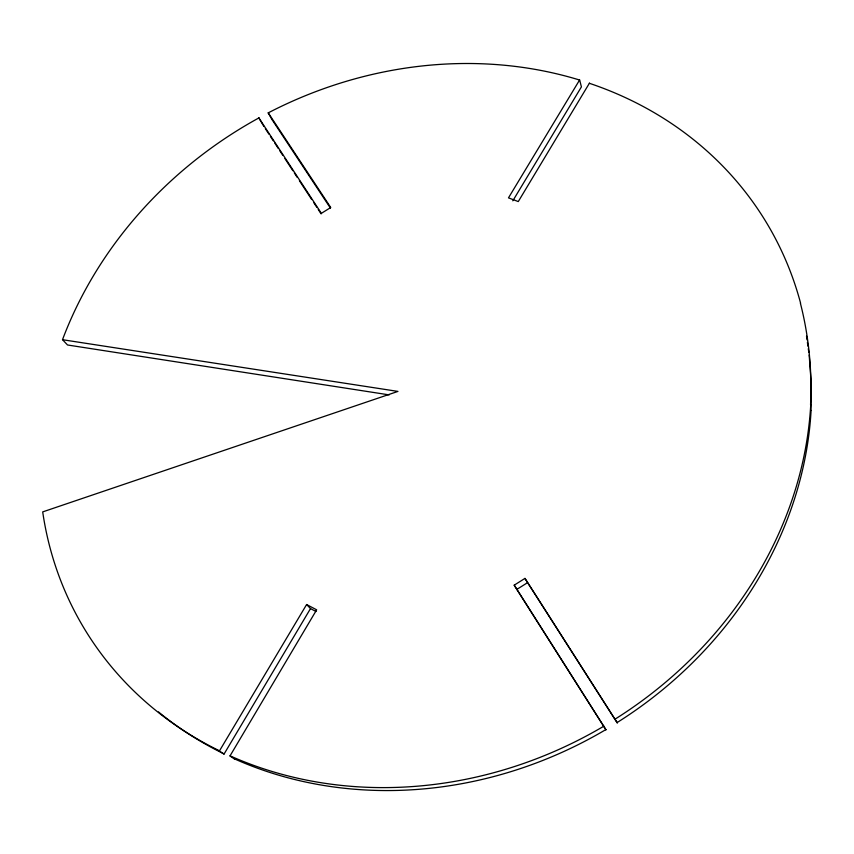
<?xml version="1.0" encoding="UTF-8"?>
<svg xmlns="http://www.w3.org/2000/svg" width="854" height="854" viewBox="0 0 854 854"><rect width="100%" height="100%" fill="white"/><g stroke="black" fill="none" stroke-linecap="round" stroke-linejoin="round"><path stroke-width="1.28" d="M810.553 404.775C812.165 370.647 808.887 336.337 800.401 303.234M810.905 410.379L811.3 384.546L809.176 354.997M306.607 604.536L310.504 608.592L224.004 754.157L219.382 751.04L306.607 604.536L316.653 609.809L229.972 755.982L234.53 759.078M589.484 83.094L518.271 201.576L508.482 197.861L579.642 79.913L581.414 86.894L512.816 200.818M514.204 585.171L605.934 729.754L514.204 585.171L524.954 578.404L617.239 722.836L524.954 578.404M516.702 589.495L527.366 582.77M389.189 394.89L67.53 344.984L62.534 339.711L397.943 391.41L42.7 511.898A397.462 350.236 -29.8 0 0 219.499 750.805M310.504 608.592L316.055 611.517M330.413 208.088L271.775 119.24L268.188 112.771L330.744 207.501L321.36 213.34L258.794 117.788L263.886 126.435M265.338 128.655L268.957 134.185M270.408 136.405L273.301 140.835M274.753 143.045L278.372 148.585M279.824 150.795L282.727 155.225M284.894 158.545L292.869 170.725M294.32 172.946L297.213 177.376M299.391 180.696L311.71 199.516M313.888 202.836L316.781 207.266M318.232 209.486L321.125 213.916M806.518 336.102L807.051 339.881M807.404 342.401L807.937 346.18M808.29 348.699L808.823 352.478M62.502 339.7A397.59 350.471 -29.9 0 1 258.879 117.927M268.241 112.856A395.978 348.891 -29.8 0 1 579.578 80.03M589.367 83.286A397.206 350.119 -29.9 0 1 800.593 303.191M810.745 404.785A397.067 349.894 -29.8 0 1 615.222 719.057M603.895 726.146A396.128 349.179 -29.9 0 1 230.036 755.833M811.097 410.379A394.356 348.176 -29.8 0 1 617.079 722.58M605.838 729.604A393.427 347.461 -29.9 0 1 234.604 758.928M224.122 753.922A394.751 348.528 -29.8 0 1 158.502 711.926"/></g></svg>
